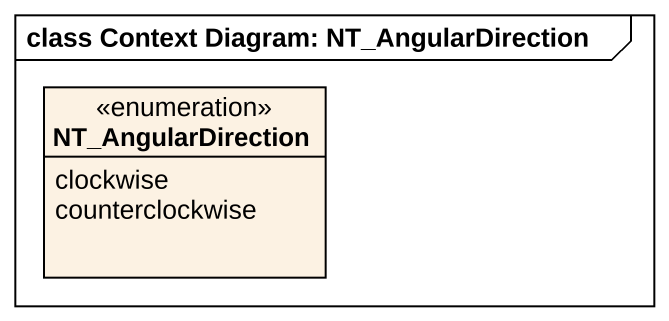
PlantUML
@startuml
mainframe class Context Diagram: NT_AngularDirection
hide circle
hide empty members
enum NT_AngularDirection {
  clockwise
  counterclockwise
}
@enduml
